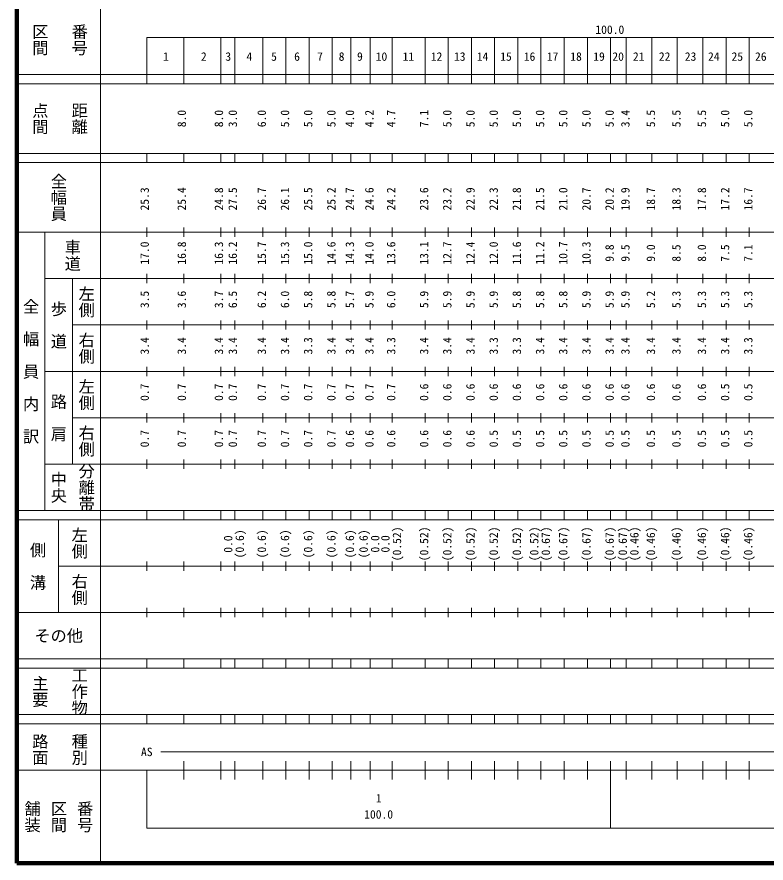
# Model space of a CAD drawing. Units: millimetres on the paper, enlarged 1000 times. Extents: x 40000 to 680000, y 20000 to 380000.
# Drawn here: x 40000 to 201542, y 20000 to 202409 of the extents above; entities that cross this region are included whole.
import ezdxf
from ezdxf.enums import TextEntityAlignment as Align

# ---------------------------------------------------------------- set-up
doc = ezdxf.new("R2010")
doc.units = ezdxf.units.MM
doc.header["$LTSCALE"] = 1000
doc.layers.add('M-TTL', color=2, linetype='Continuous', lineweight=140)
doc.layers.add('M-TTL-BAND', color=7, linetype='Continuous', lineweight=13)
doc.styles.add('@ＭＳ ゴシック', font='')
doc.styles.add('ＭＳ ゴシック', font='')
doc.styles.get('@ＭＳ ゴシック').set_extended_font_data('@MS Gothic')
doc.styles.get('ＭＳ ゴシック').set_extended_font_data('MS Gothic')

msp = doc.modelspace()

# ---------------------------------------------------------------- linework, layer by layer
at = {"layer": 'M-TTL'}
for p, q in [((40000, 380000), (40000, 20000)), ((40000, 20000), (680000, 20000))]:
    msp.add_line(p, q, dxfattribs=at)
at = {"layer": 'M-TTL-BAND'}
for p, q in [((58000, 370000), (58000, 20000)), ((68000, 198000), (579000, 198000)), ((68000, 198000), (68000, 188000)), ((76000, 188000), (76000, 198000)), ((84000, 188000), (84000, 198000)), ((87000, 188000), (87000, 198000)), ((93000, 188000), (93000, 198000)), ((98000, 188000), (98000, 198000)), ((103000, 188000), (103000, 198000)), ((108000, 188000), (108000, 198000)), ((112000, 188000), (112000, 198000)), ((116200, 188000), (116200, 198000)), ((120900, 188000), (120900, 198000)), ((128000, 188000), (128000, 198000)), ((133000, 188000), (133000, 198000)), ((138000, 188000), (138000, 198000)), ((143000, 188000), (143000, 198000)), ((148000, 188000), (148000, 198000)), ((153000, 188000), (153000, 198000)), ((158000, 188000), (158000, 198000)), ((163000, 188000), (163000, 198000)), ((168000, 188000), (168000, 198000)), ((171400, 188000), (171400, 198000)), ((176900, 188000), (176900, 198000)), ((182400, 188000), (182400, 198000)), ((187900, 188000), (187900, 198000)), ((192900, 188000), (192900, 198000)), ((197900, 188000), (197900, 198000)), ((40000, 190000), (579000, 190000)), ((40000, 188000), (579000, 188000)), ((40000, 173000), (579000, 173000)), ((68000, 171000), (68000, 173000)), ((76000, 171000), (76000, 173000)), ((84000, 171000), (84000, 173000)), ((87000, 171000), (87000, 173000)), ((93000, 171000), (93000, 173000)), ((98000, 171000), (98000, 173000)), ((103000, 171000), (103000, 173000)), ((108000, 171000), (108000, 173000)), ((112000, 171000), (112000, 173000)), ((116200, 171000), (116200, 173000)), ((120900, 171000), (120900, 173000)), ((128000, 171000), (128000, 173000)), ((133000, 171000), (133000, 173000)), ((138000, 171000), (138000, 173000)), ((143000, 171000), (143000, 173000)), ((148000, 171000), (148000, 173000)), ((153000, 171000), (153000, 173000)), ((158000, 171000), (158000, 173000)), ((163000, 171000), (163000, 173000)), ((168000, 171000), (168000, 173000)), ((171400, 171000), (171400, 173000)), ((176900, 171000), (176900, 173000)), ((182400, 171000), (182400, 173000)), ((187900, 171000), (187900, 173000)), ((192900, 171000), (192900, 173000)), ((197900, 171000), (197900, 173000)), ((40000, 171000), (579000, 171000)), ((68000, 155000), (68000, 157000)), ((76000, 155000), (76000, 157000)), ((84000, 155000), (84000, 157000)), ((87000, 155000), (87000, 157000)), ((93000, 155000), (93000, 157000)), ((98000, 155000), (98000, 157000)), ((103000, 155000), (103000, 157000)), ((108000, 155000), (108000, 157000)), ((112000, 155000), (112000, 157000)), ((116200, 155000), (116200, 157000)), ((120900, 155000), (120900, 157000)), ((128000, 155000), (128000, 157000)), ((133000, 155000), (133000, 157000)), ((138000, 155000), (138000, 157000)), ((143000, 155000), (143000, 157000)), ((148000, 155000), (148000, 157000)), ((153000, 155000), (153000, 157000)), ((158000, 155000), (158000, 157000)), ((163000, 155000), (163000, 157000)), ((168000, 155000), (168000, 157000)), ((171400, 155000), (171400, 157000)), ((176900, 155000), (176900, 157000)), ((182400, 155000), (182400, 157000)), ((187900, 155000), (187900, 157000)), ((192900, 155000), (192900, 157000)), ((197900, 155000), (197900, 157000)), ((40000, 156000), (579000, 156000)), ((46000, 96000), (46000, 156000)), ((46000, 146000), (579000, 146000)), ((52000, 146000), (52000, 106000)), ((68000, 145000), (68000, 147000)), ((76000, 145000), (76000, 147000)), ((84000, 145000), (84000, 147000)), ((87000, 145000), (87000, 147000)), ((93000, 145000), (93000, 147000)), ((98000, 145000), (98000, 147000)), ((103000, 145000), (103000, 147000)), ((108000, 145000), (108000, 147000)), ((112000, 145000), (112000, 147000)), ((116200, 145000), (116200, 147000)), ((120900, 145000), (120900, 147000)), ((128000, 145000), (128000, 147000)), ((133000, 145000), (133000, 147000)), ((138000, 145000), (138000, 147000)), ((143000, 145000), (143000, 147000)), ((148000, 145000), (148000, 147000)), ((153000, 145000), (153000, 147000)), ((158000, 145000), (158000, 147000)), ((163000, 145000), (163000, 147000)), ((168000, 145000), (168000, 147000)), ((171400, 145000), (171400, 147000)), ((176900, 145000), (176900, 147000)), ((182400, 145000), (182400, 147000)), ((187900, 145000), (187900, 147000)), ((192900, 145000), (192900, 147000)), ((197900, 145000), (197900, 147000)), ((68000, 135000), (68000, 137000)), ((76000, 135000), (76000, 137000)), ((84000, 135000), (84000, 137000)), ((87000, 135000), (87000, 137000)), ((93000, 135000), (93000, 137000)), ((98000, 135000), (98000, 137000)), ((103000, 135000), (103000, 137000)), ((108000, 135000), (108000, 137000)), ((112000, 135000), (112000, 137000)), ((116200, 135000), (116200, 137000)), ((120900, 135000), (120900, 137000)), ((128000, 135000), (128000, 137000)), ((133000, 135000), (133000, 137000)), ((138000, 135000), (138000, 137000)), ((143000, 135000), (143000, 137000)), ((148000, 135000), (148000, 137000)), ((153000, 135000), (153000, 137000)), ((158000, 135000), (158000, 137000)), ((163000, 135000), (163000, 137000)), ((168000, 135000), (168000, 137000)), ((171400, 135000), (171400, 137000)), ((176900, 135000), (176900, 137000)), ((182400, 135000), (182400, 137000)), ((187900, 135000), (187900, 137000)), ((192900, 135000), (192900, 137000)), ((197900, 135000), (197900, 137000)), ((52000, 136000), (579000, 136000)), ((46000, 126000), (579000, 126000)), ((68000, 125000), (68000, 127000)), ((76000, 125000), (76000, 127000)), ((84000, 125000), (84000, 127000)), ((87000, 125000), (87000, 127000)), ((93000, 125000), (93000, 127000)), ((98000, 125000), (98000, 127000)), ((103000, 125000), (103000, 127000)), ((108000, 125000), (108000, 127000)), ((112000, 125000), (112000, 127000)), ((116200, 125000), (116200, 127000)), ((120900, 125000), (120900, 127000)), ((128000, 125000), (128000, 127000)), ((133000, 125000), (133000, 127000)), ((138000, 125000), (138000, 127000)), ((143000, 125000), (143000, 127000)), ((148000, 125000), (148000, 127000)), ((153000, 125000), (153000, 127000)), ((158000, 125000), (158000, 127000)), ((163000, 125000), (163000, 127000)), ((168000, 125000), (168000, 127000)), ((171400, 125000), (171400, 127000)), ((176900, 125000), (176900, 127000)), ((182400, 125000), (182400, 127000)), ((187900, 125000), (187900, 127000)), ((192900, 125000), (192900, 127000)), ((197900, 125000), (197900, 127000)), ((68000, 115000), (68000, 117000)), ((76000, 115000), (76000, 117000)), ((84000, 115000), (84000, 117000)), ((87000, 115000), (87000, 117000)), ((93000, 115000), (93000, 117000)), ((98000, 115000), (98000, 117000)), ((103000, 115000), (103000, 117000)), ((108000, 115000), (108000, 117000)), ((112000, 115000), (112000, 117000)), ((116200, 115000), (116200, 117000)), ((120900, 115000), (120900, 117000)), ((128000, 115000), (128000, 117000)), ((133000, 115000), (133000, 117000)), ((138000, 115000), (138000, 117000)), ((143000, 115000), (143000, 117000)), ((148000, 115000), (148000, 117000)), ((153000, 115000), (153000, 117000)), ((158000, 115000), (158000, 117000)), ((163000, 115000), (163000, 117000)), ((168000, 115000), (168000, 117000)), ((171400, 115000), (171400, 117000)), ((176900, 115000), (176900, 117000)), ((182400, 115000), (182400, 117000)), ((187900, 115000), (187900, 117000)), ((192900, 115000), (192900, 117000)), ((197900, 115000), (197900, 117000)), ((52000, 116000), (579000, 116000)), ((46000, 106000), (579000, 106000)), ((68000, 105000), (68000, 107000)), ((76000, 105000), (76000, 107000)), ((84000, 105000), (84000, 107000)), ((87000, 105000), (87000, 107000)), ((93000, 105000), (93000, 107000)), ((98000, 105000), (98000, 107000)), ((103000, 105000), (103000, 107000)), ((108000, 105000), (108000, 107000)), ((112000, 105000), (112000, 107000)), ((116200, 105000), (116200, 107000)), ((120900, 105000), (120900, 107000)), ((128000, 105000), (128000, 107000)), ((133000, 105000), (133000, 107000)), ((138000, 105000), (138000, 107000)), ((143000, 105000), (143000, 107000)), ((148000, 105000), (148000, 107000)), ((153000, 105000), (153000, 107000)), ((158000, 105000), (158000, 107000)), ((163000, 105000), (163000, 107000)), ((168000, 105000), (168000, 107000)), ((171400, 105000), (171400, 107000)), ((176900, 105000), (176900, 107000)), ((182400, 105000), (182400, 107000)), ((187900, 105000), (187900, 107000)), ((192900, 105000), (192900, 107000)), ((197900, 105000), (197900, 107000)), ((40000, 96000), (579000, 96000)), ((68000, 94000), (68000, 96000)), ((76000, 94000), (76000, 96000)), ((84000, 94000), (84000, 96000)), ((87000, 94000), (87000, 96000)), ((93000, 94000), (93000, 96000)), ((98000, 94000), (98000, 96000)), ((103000, 94000), (103000, 96000)), ((108000, 94000), (108000, 96000)), ((112000, 94000), (112000, 96000)), ((116200, 94000), (116200, 96000)), ((120900, 94000), (120900, 96000)), ((128000, 94000), (128000, 96000)), ((133000, 94000), (133000, 96000)), ((138000, 94000), (138000, 96000)), ((143000, 94000), (143000, 96000)), ((148000, 94000), (148000, 96000)), ((153000, 94000), (153000, 96000)), ((158000, 94000), (158000, 96000)), ((163000, 94000), (163000, 96000)), ((168000, 94000), (168000, 96000)), ((171400, 94000), (171400, 96000)), ((176900, 94000), (176900, 96000)), ((182400, 94000), (182400, 96000)), ((187900, 94000), (187900, 96000)), ((192900, 94000), (192900, 96000)), ((197900, 94000), (197900, 96000)), ((40000, 94000), (579000, 94000)), ((49000, 94000), (49000, 74000)), ((49000, 84000), (579000, 84000)), ((68000, 83000), (68000, 85000)), ((76000, 83000), (76000, 85000)), ((84000, 83000), (84000, 85000)), ((87000, 83000), (87000, 85000)), ((93000, 83000), (93000, 85000)), ((98000, 83000), (98000, 85000)), ((103000, 83000), (103000, 85000)), ((108000, 83000), (108000, 85000)), ((112000, 83000), (112000, 85000)), ((116200, 83000), (116200, 85000)), ((120900, 83000), (120900, 85000)), ((128000, 83000), (128000, 85000)), ((133000, 83000), (133000, 85000)), ((138000, 83000), (138000, 85000)), ((143000, 83000), (143000, 85000)), ((148000, 83000), (148000, 85000)), ((153000, 83000), (153000, 85000)), ((158000, 83000), (158000, 85000)), ((163000, 83000), (163000, 85000)), ((168000, 83000), (168000, 85000)), ((171400, 83000), (171400, 85000)), ((176900, 83000), (176900, 85000)), ((182400, 83000), (182400, 85000)), ((187900, 83000), (187900, 85000)), ((192900, 83000), (192900, 85000)), ((197900, 83000), (197900, 85000)), ((68000, 73000), (68000, 75000)), ((76000, 73000), (76000, 75000)), ((84000, 73000), (84000, 75000)), ((87000, 73000), (87000, 75000)), ((93000, 73000), (93000, 75000)), ((98000, 73000), (98000, 75000)), ((103000, 73000), (103000, 75000)), ((108000, 73000), (108000, 75000)), ((112000, 73000), (112000, 75000)), ((116200, 73000), (116200, 75000)), ((120900, 73000), (120900, 75000)), ((128000, 73000), (128000, 75000)), ((133000, 73000), (133000, 75000)), ((138000, 73000), (138000, 75000)), ((143000, 73000), (143000, 75000)), ((148000, 73000), (148000, 75000)), ((153000, 73000), (153000, 75000)), ((158000, 73000), (158000, 75000)), ((163000, 73000), (163000, 75000)), ((168000, 73000), (168000, 75000)), ((171400, 73000), (171400, 75000)), ((176900, 73000), (176900, 75000)), ((182400, 73000), (182400, 75000)), ((187900, 73000), (187900, 75000)), ((192900, 73000), (192900, 75000)), ((197900, 73000), (197900, 75000)), ((40000, 74000), (579000, 74000)), ((40000, 64000), (579000, 64000)), ((68000, 62000), (68000, 64000)), ((76000, 62000), (76000, 64000)), ((84000, 62000), (84000, 64000)), ((87000, 62000), (87000, 64000)), ((93000, 62000), (93000, 64000)), ((98000, 62000), (98000, 64000)), ((103000, 62000), (103000, 64000)), ((108000, 62000), (108000, 64000)), ((112000, 62000), (112000, 64000)), ((116200, 62000), (116200, 64000)), ((120900, 62000), (120900, 64000)), ((128000, 62000), (128000, 64000)), ((133000, 62000), (133000, 64000)), ((138000, 62000), (138000, 64000)), ((143000, 62000), (143000, 64000)), ((148000, 62000), (148000, 64000)), ((153000, 62000), (153000, 64000)), ((158000, 62000), (158000, 64000)), ((163000, 62000), (163000, 64000)), ((168000, 62000), (168000, 64000)), ((171400, 62000), (171400, 64000)), ((176900, 62000), (176900, 64000)), ((182400, 62000), (182400, 64000)), ((187900, 62000), (187900, 64000)), ((192900, 62000), (192900, 64000)), ((197900, 62000), (197900, 64000)), ((40000, 62000), (579000, 62000)), ((40000, 52000), (579000, 52000)), ((68000, 50000), (68000, 52000)), ((76000, 50000), (76000, 52000)), ((84000, 50000), (84000, 52000)), ((87000, 50000), (87000, 52000)), ((93000, 50000), (93000, 52000)), ((98000, 50000), (98000, 52000)), ((103000, 50000), (103000, 52000)), ((108000, 50000), (108000, 52000)), ((112000, 50000), (112000, 52000)), ((116200, 50000), (116200, 52000)), ((120900, 50000), (120900, 52000)), ((128000, 50000), (128000, 52000)), ((133000, 50000), (133000, 52000)), ((138000, 50000), (138000, 52000)), ((143000, 50000), (143000, 52000)), ((148000, 50000), (148000, 52000)), ((153000, 50000), (153000, 52000)), ((158000, 50000), (158000, 52000)), ((163000, 50000), (163000, 52000)), ((168000, 50000), (168000, 52000)), ((171400, 50000), (171400, 52000)), ((176900, 50000), (176900, 52000)), ((182400, 50000), (182400, 52000)), ((187900, 50000), (187900, 52000)), ((192900, 50000), (192900, 52000)), ((197900, 50000), (197900, 52000)), ((40000, 50000), (579000, 50000)), ((71000, 44000), (564000, 44000)), ((76000, 38000), (76000, 42000)), ((84000, 38000), (84000, 42000)), ((87000, 38000), (87000, 42000)), ((93000, 38000), (93000, 42000)), ((98000, 38000), (98000, 42000)), ((103000, 38000), (103000, 42000)), ((108000, 38000), (108000, 42000)), ((112000, 38000), (112000, 42000)), ((116200, 38000), (116200, 42000)), ((120900, 38000), (120900, 42000)), ((128000, 38000), (128000, 42000)), ((133000, 38000), (133000, 42000)), ((138000, 38000), (138000, 42000)), ((143000, 38000), (143000, 42000)), ((148000, 38000), (148000, 42000)), ((153000, 38000), (153000, 42000)), ((158000, 38000), (158000, 42000)), ((163000, 38000), (163000, 42000)), ((168000, 27500), (168000, 42000)), ((171400, 38000), (171400, 42000)), ((176900, 38000), (176900, 42000)), ((182400, 38000), (182400, 42000)), ((187900, 38000), (187900, 42000)), ((192900, 38000), (192900, 42000)), ((197900, 38000), (197900, 42000)), ((40000, 40000), (579000, 40000)), ((68000, 40000), (68000, 27500)), ((68000, 27500), (579000, 27500))]:
    msp.add_line(p, q, dxfattribs=at)

# ---------------------------------------------------------------- texts
at = {"layer": 'M-TTL-BAND', "style": '@ＭＳ ゴシック'}
for s, p in [('番号', (53500, 197500)), ('区間', (45000, 197500)), ('点間', (45000, 180500)), ('距離', (53500, 180500)), ('全幅員', (49000, 163500)), ('車道', (52000, 151000)), ('左側', (55000, 141000)), ('全\u3000幅\u3000員\u3000内\u3000訳', (43000, 126000)), ('歩\u3000道', (49000, 136000)), ('右側', (55000, 131000)), ('左側', (55000, 121000)), ('路\u3000肩', (49000, 116000)), ('右側', (55000, 111000)), ('分離帯', (55000, 101000)), ('中央', (49000, 101000)), ('左側', (53500, 89000)), ('側\u3000溝', (44500, 84000)), ('右側', (53500, 79000)), ('主要', (45000, 57000)), ('工作物', (53500, 57000)), ('路面', (45000, 44500)), ('種別', (53500, 44500)), ('舗装', (43333, 30000)), ('区間', (49000, 30000)), ('番号', (54667, 30000))]:
    msp.add_text(s, height=2566, rotation=270, dxfattribs=at).set_placement(p, align=Align.MIDDLE_CENTER)
at = {"layer": 'M-TTL-BAND', "style": 'ＭＳ ゴシック'}
for s, p in [('100.0', (167844, 198195)), ('1', (72116, 192405)), ('2', (80295, 192405)), ('3', (85573, 192405)), ('4', (90111, 192405)), ('5', (95441, 192405)), ('6', (100402, 192405)), ('7', (105362, 192405)), ('8', (110006, 192405)), ('9', (113964, 192405)), ('10', (118608, 192405)), ('11', (124413, 192405)), ('12', (130482, 192405)), ('13', (135495, 192405)), ('14', (140403, 192405)), ('15', (145469, 192405)), ('16', (150535, 192405)), ('17', (155496, 192405)), ('18', (160562, 192405)), ('19', (165523, 192405)), ('20', (169639, 192405)), ('21', (174072, 192405)), ('22', (179666, 192405)), ('23', (185259, 192405)), ('24', (190273, 192405)), ('25', (195339, 192405)), ('26', (200405, 192405)), ('AS', (68000, 42500)), ('1', (118000, 32523)), ('100.0', (118000, 29033))]:
    msp.add_text(s, height=1833, dxfattribs=at).set_placement(p, align=Align.BOTTOM_CENTER)
for s, p in [('8.0', (77000, 180500)), ('8.0', (85000, 180500)), ('3.0', (88000, 180500)), ('6.0', (94250, 180500)), ('5.0', (99250, 180500)), ('5.0', (104250, 180500)), ('5.0', (109250, 180500)), ('4.0', (113250, 180500)), ('4.2', (117450, 180500)), ('4.7', (122150, 180500)), ('7.1', (129250, 180500)), ('5.0', (134250, 180500)), ('5.0', (139250, 180500)), ('5.0', (144250, 180500)), ('5.0', (149250, 180500)), ('5.0', (154250, 180500)), ('5.0', (159250, 180500)), ('5.0', (164250, 180500)), ('5.0', (169250, 180500)), ('3.4', (172650, 180500)), ('5.5', (178150, 180500)), ('5.5', (183650, 180500)), ('5.5', (189150, 180500)), ('5.0', (194150, 180500)), ('5.0', (199150, 180500)), ('25.3', (69000, 163174)), ('25.4', (77000, 163174)), ('24.8', (85000, 163174)), ('27.5', (88000, 163174)), ('26.7', (94250, 163174)), ('26.1', (99250, 163174)), ('25.5', (104250, 163174)), ('25.2', (109250, 163174)), ('24.7', (113250, 163174)), ('24.6', (117450, 163174)), ('24.2', (122150, 163174)), ('23.6', (129250, 163174)), ('23.2', (134250, 163174)), ('22.9', (139250, 163174)), ('22.3', (144250, 163174)), ('21.8', (149250, 163174)), ('21.5', (154250, 163174)), ('21.0', (159250, 163174)), ('20.7', (164250, 163174)), ('20.2', (169250, 163174)), ('19.9', (172650, 163174)), ('18.7', (178150, 163174)), ('18.3', (183650, 163174)), ('17.8', (189150, 163174)), ('17.2', (194150, 163174)), ('16.7', (199150, 163174)), ('17.0', (69000, 151500)), ('16.8', (77000, 151500)), ('16.3', (85000, 151500)), ('16.2', (88000, 151500)), ('15.7', (94250, 151500)), ('15.3', (99250, 151500)), ('15.0', (104250, 151500)), ('14.6', (109250, 151500)), ('14.3', (113250, 151500)), ('14.0', (117450, 151500)), ('13.6', (122150, 151500)), ('13.1', (129250, 151500)), ('12.7', (134250, 151500)), ('12.4', (139250, 151500)), ('12.0', (144250, 151500)), ('11.6', (149250, 151500)), ('11.2', (154250, 151500)), ('10.7', (159250, 151500)), ('10.3', (164250, 151500)), ('9.8', (169250, 151500)), ('9.0', (178150, 151500)), ('8.0', (189150, 151500)), ('7.1', (199150, 151500)), ('9.5', (172650, 151500)), ('8.5', (183650, 151500)), ('7.5', (194150, 151500)), ('3.5', (69000, 141500)), ('3.6', (77000, 141500)), ('3.7', (85000, 141500)), ('6.5', (88000, 141500)), ('6.2', (94250, 141500)), ('6.0', (99250, 141500)), ('5.8', (104250, 141500)), ('5.8', (109250, 141500)), ('5.7', (113250, 141500)), ('5.9', (117450, 141500)), ('6.0', (122150, 141500)), ('5.9', (129250, 141500)), ('5.9', (134250, 141500)), ('5.9', (139250, 141500)), ('5.9', (144250, 141500)), ('5.8', (149250, 141500)), ('5.8', (154250, 141500)), ('5.8', (159250, 141500)), ('5.9', (164250, 141500)), ('5.9', (169250, 141500)), ('5.9', (172650, 141500)), ('5.2', (178150, 141500)), ('5.3', (183650, 141500)), ('5.3', (189150, 141500)), ('5.3', (194150, 141500)), ('5.3', (199150, 141500)), ('3.4', (69000, 131500)), ('3.4', (77000, 131500)), ('3.4', (85000, 131500)), ('3.4', (88000, 131500)), ('3.4', (94250, 131500)), ('3.4', (99250, 131500)), ('3.3', (104250, 131500)), ('3.4', (109250, 131500)), ('3.4', (113250, 131500)), ('3.4', (117450, 131500)), ('3.3', (122150, 131500)), ('3.4', (129250, 131500)), ('3.4', (134250, 131500)), ('3.4', (139250, 131500)), ('3.3', (144250, 131500)), ('3.3', (149250, 131500)), ('3.4', (154250, 131500)), ('3.4', (159250, 131500)), ('3.4', (164250, 131500)), ('3.4', (169250, 131500)), ('3.4', (172650, 131500)), ('3.4', (178150, 131500)), ('3.4', (183650, 131500)), ('3.4', (189150, 131500)), ('3.4', (194150, 131500)), ('3.3', (199150, 131500)), ('0.7', (69000, 121500)), ('0.7', (77000, 121500)), ('0.7', (85000, 121500)), ('0.7', (88000, 121500)), ('0.7', (94250, 121500)), ('0.7', (99250, 121500)), ('0.7', (104250, 121500)), ('0.7', (109250, 121500)), ('0.7', (113250, 121500)), ('0.7', (117450, 121500)), ('0.7', (122150, 121500)), ('0.6', (129250, 121500)), ('0.6', (134250, 121500)), ('0.6', (139250, 121500)), ('0.6', (144250, 121500)), ('0.6', (149250, 121500)), ('0.6', (154250, 121500)), ('0.6', (159250, 121500)), ('0.6', (164250, 121500)), ('0.6', (169250, 121500)), ('0.6', (172650, 121500)), ('0.6', (178150, 121500)), ('0.6', (183650, 121500)), ('0.6', (189150, 121500)), ('0.5', (194150, 121500)), ('0.5', (199150, 121500)), ('0.7', (69000, 111500)), ('0.7', (77000, 111500)), ('0.7', (85000, 111500)), ('0.7', (88000, 111500)), ('0.7', (94250, 111500)), ('0.7', (99250, 111500)), ('0.7', (104250, 111500)), ('0.7', (109250, 111500)), ('0.6', (113250, 111500)), ('0.6', (117450, 111500)), ('0.6', (122150, 111500)), ('0.6', (129250, 111500)), ('0.6', (134250, 111500)), ('0.6', (139250, 111500)), ('0.5', (144250, 111500)), ('0.5', (149250, 111500)), ('0.5', (154250, 111500)), ('0.5', (159250, 111500)), ('0.5', (164250, 111500)), ('0.5', (169250, 111500)), ('0.5', (172650, 111500)), ('0.5', (178150, 111500)), ('0.5', (183650, 111500)), ('0.5', (189150, 111500)), ('0.5', (194150, 111500)), ('0.5', (199150, 111500)), ('(0.6)', (89500, 88810)), ('(0.6)', (94250, 88810)), ('(0.6)', (99250, 88810)), ('(0.6)', (104250, 88810)), ('(0.6)', (109250, 88810)), ('(0.6)', (113250, 88810)), ('(0.6)', (116200, 88810)), ('(0.52)', (123400, 88810)), ('(0.52)', (129250, 88810)), ('(0.52)', (134250, 88810)), ('(0.52)', (139250, 88810)), ('(0.52)', (144250, 88810)), ('(0.52)', (149250, 88810)), ('(0.52)', (153000, 88810)), ('(0.67)', (155500, 88810)), ('(0.67)', (159250, 88810)), ('(0.67)', (164250, 88810)), ('(0.67)', (169250, 88810)), ('(0.67)', (172083, 88810)), ('(0.46)', (174583, 88810)), ('(0.46)', (178150, 88810)), ('(0.46)', (183650, 88810)), ('(0.46)', (189150, 88810)), ('(0.46)', (194150, 88810)), ('(0.46)', (199150, 88810)), ('0.0', (87000, 88764)), ('0.0', (118700, 88810)), ('0.0', (120900, 88810))]:
    msp.add_text(s, height=1833, rotation=90, dxfattribs=at).set_placement(p, align=Align.BOTTOM_CENTER)
msp.add_text('その他', height=2566, dxfattribs=at).set_placement((49000, 69000), align=Align.MIDDLE_CENTER)

doc.saveas('drawing.dxf')
